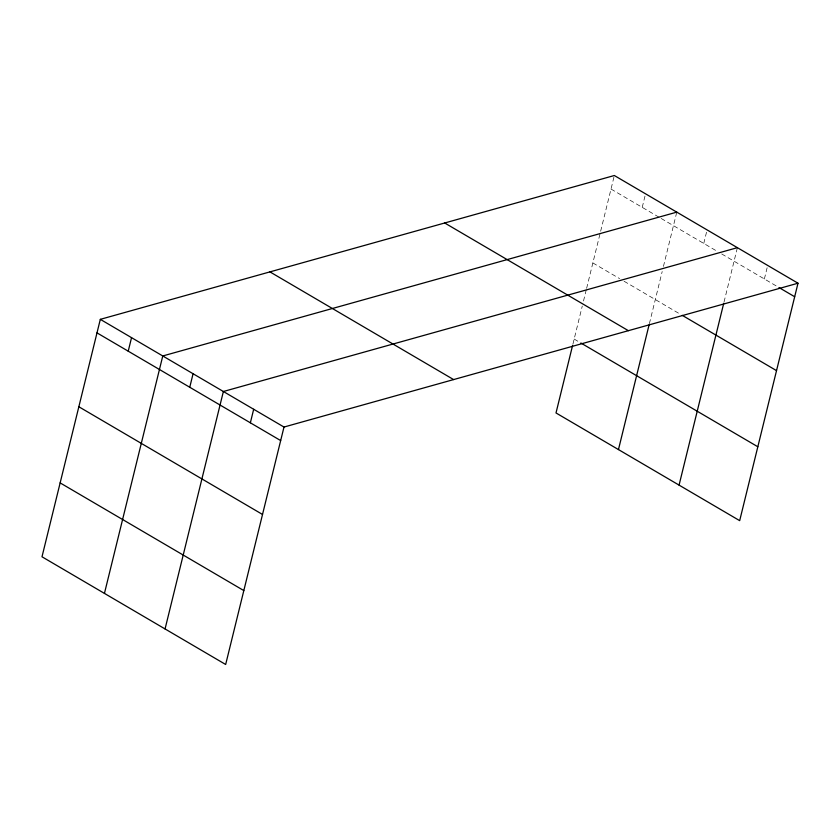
<?xml version="1.0" encoding="UTF-8"?>
<svg xmlns="http://www.w3.org/2000/svg" width="840" height="840" viewBox="0 0 840 840"><rect width="100%" height="100%" fill="white"/><g stroke="black" fill="none" stroke-linecap="round" stroke-linejoin="round"><path stroke-width="0.63" stroke-dasharray="4.2 3.15" d="M572.912 344.159L582.267 306.075M583.506 301.004L586.309 289.58M586.625 288.32L614.334 175.518M642.232 207.354L645.55 193.83M649.383 323.663L662.193 271.53M663.442 266.427L676.778 212.142M703.763 243.432L707.081 229.908M724.049 301.969L737.384 247.674M764.369 278.975L767.697 265.451M611.005 189.053L660.072 217.822M661.185 218.474L717.234 251.328M721.718 253.964L777.84 286.87M592.861 262.941L619.626 278.628M624.078 281.243L680.001 314.034M574.161 339.066L579.736 342.342"/><path stroke-width="1.26" d="M798 283.217L614.334 175.518L100.317 319.347L42 556.784L225.666 664.482L283.994 427.046L798 283.217L739.683 520.653L556.006 412.955L572.597 345.44M128.226 351.183L131.544 337.659M104.444 593.397L162.771 355.961L676.778 212.142M189.756 387.261L193.074 373.737M165.06 628.94L223.377 391.503L737.384 247.674M250.362 422.804L253.68 409.269M618.461 449.579L649.068 324.933M679.067 485.111L723.744 303.24M778.964 287.532L794.682 296.741M682.248 315.346L776.528 370.629M444.707 222.989L628.373 330.677M580.85 342.993L757.827 446.765M269.945 271.887L453.611 379.575M100.317 319.347L283.994 427.046M96.999 332.871L280.665 440.57M78.845 406.76L262.521 514.458M60.144 482.895L243.821 590.583"/></g></svg>
